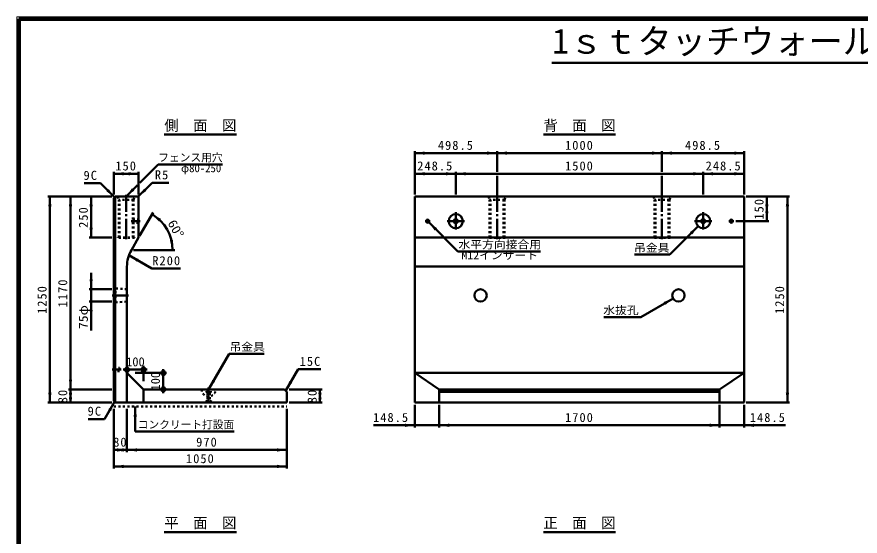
# Model space of a CAD drawing. Units: millimetres, scale not verified, with parts at other scales. Extents: x 100 to 4105, y 100 to 2870.
# Drawn here: x 100 to 2145, y 1611 to 2870 of the extents above; entities that cross this region are included whole.
import ezdxf
from ezdxf.enums import TextEntityAlignment as Align

# ---------------------------------------------------------------- set-up
doc = ezdxf.new("R2010")
doc.units = ezdxf.units.MM
doc.header["$LTSCALE"] = 5
doc.linetypes.add('USER2', pattern=[13.4, 10, -1.2, 1, -1.2])
doc.linetypes.add('USER3', pattern=[2.2, 1, -1.2])
doc.layers.add('V-nasSTD', color=7, linetype='Continuous', lineweight=50)
doc.styles.add('ＭＳ ゴシック', font='')
doc.styles.get('ＭＳ ゴシック').set_extended_font_data('MS Gothic')

msp = doc.modelspace()

# ---------------------------------------------------------------- hatches: boundary and pattern name
at = {"layer": 'V-nasSTD'}
for points in [[(1089.096, 2539.569), (1089.096, 2535.569), (1065.096, 2539.569), (1089.096, 2543.569)], [(1240.496, 2539.569), (1240.496, 2543.569), (1264.496, 2539.569), (1240.496, 2535.569)], [(1288.496, 2539.569), (1288.496, 2535.569), (1264.496, 2539.569), (1288.496, 2543.569)], [(1640.496, 2539.569), (1640.496, 2543.569), (1664.496, 2539.569), (1640.496, 2535.569)], [(1688.496, 2539.569), (1688.496, 2535.569), (1664.496, 2539.569), (1688.496, 2543.569)], [(1839.896, 2539.569), (1839.896, 2543.569), (1863.896, 2539.569), (1839.896, 2535.569)], [(359.096, 2489.569), (359.096, 2485.569), (335.096, 2489.569), (359.096, 2493.569)], [(371.096, 2489.569), (371.096, 2493.569), (395.096, 2489.569), (371.096, 2485.569)], [(1089.096, 2489.569), (1089.096, 2485.569), (1065.096, 2489.569), (1089.096, 2493.569)], [(1140.496, 2489.569), (1140.496, 2493.569), (1164.496, 2489.569), (1140.496, 2485.569)], [(1188.496, 2489.569), (1188.496, 2485.569), (1164.496, 2489.569), (1188.496, 2493.569)], [(1740.496, 2489.569), (1740.496, 2493.569), (1764.496, 2489.569), (1740.496, 2485.569)], [(1788.496, 2489.569), (1788.496, 2485.569), (1764.496, 2489.569), (1788.496, 2493.569)], [(1839.896, 2489.569), (1839.896, 2493.569), (1863.896, 2489.569), (1839.896, 2485.569)], [(382.067, 2451.539), (384.895, 2448.711), (365.096, 2434.569), (379.238, 2454.368)], [(180.096, 2410.569), (176.096, 2410.569), (180.096, 2434.569), (184.096, 2410.569)], [(230.096, 2410.569), (226.096, 2410.569), (230.096, 2434.569), (234.096, 2410.569)], [(280.096, 2410.569), (276.096, 2410.569), (280.096, 2434.569), (284.096, 2410.569)], [(319.926, 2449.739), (322.754, 2452.568), (336.896, 2432.769), (317.097, 2446.911)], [(411.481, 2450.954), (414.309, 2448.125), (394.51, 2433.983), (408.653, 2453.782)], [(1918.896, 2410.569), (1914.896, 2410.569), (1918.896, 2434.569), (1922.896, 2410.569)], [(1968.896, 2410.569), (1964.896, 2410.569), (1968.896, 2434.569), (1972.896, 2410.569)], [(1918.896, 2398.569), (1922.896, 2398.569), (1918.896, 2374.569), (1914.896, 2398.569)], [(447.099, 2376.952), (444.718, 2373.738), (427.814, 2391.238), (449.48, 2380.166)], [(280.096, 2358.569), (284.096, 2358.569), (280.096, 2334.569), (276.096, 2358.569)], [(1115.954, 2354.911), (1118.782, 2357.74), (1098.983, 2371.882), (1113.125, 2352.083)], [(1735.363, 2345.436), (1732.535, 2348.264), (1752.334, 2362.407), (1738.192, 2342.608)], [(475.085, 2328.48), (471.111, 2328.025), (477.814, 2304.635), (479.059, 2328.935)], [(392.619, 2279.758), (390.619, 2276.294), (371.834, 2291.758), (394.619, 2283.222)], [(280.096, 2233.569), (284.096, 2233.569), (280.096, 2209.569), (276.096, 2233.569)], [(280.096, 2155.569), (276.096, 2155.569), (280.096, 2179.569), (284.096, 2155.569)], [(1670.721, 2175.069), (1668.721, 2178.533), (1691.506, 2187.069), (1672.721, 2171.605)], [(230.096, 1990.569), (234.096, 1990.569), (230.096, 1966.569), (226.096, 1990.569)], [(577.096, 1987.353), (580.56, 1985.353), (565.096, 1966.569), (573.632, 1989.353)], [(764.096, 1984.353), (767.56, 1982.353), (752.096, 1963.569), (760.632, 1986.353)], [(230.096, 1942.569), (226.096, 1942.569), (230.096, 1966.569), (234.096, 1942.569)], [(835.096, 1942.569), (831.096, 1942.569), (835.096, 1966.569), (839.096, 1942.569)], [(180.096, 1958.569), (184.096, 1958.569), (180.096, 1934.569), (176.096, 1958.569)], [(230.096, 1958.569), (234.096, 1958.569), (230.096, 1934.569), (226.096, 1958.569)], [(835.096, 1958.569), (839.096, 1958.569), (835.096, 1934.569), (831.096, 1958.569)], [(1968.896, 1958.569), (1972.896, 1958.569), (1968.896, 1934.569), (1964.896, 1958.569)], [(324.896, 1915.584), (321.432, 1917.584), (336.896, 1936.369), (328.36, 1913.584)], [(387.096, 1900.769), (383.096, 1900.769), (387.096, 1924.769), (391.096, 1900.769)], [(1041.096, 1879.569), (1041.096, 1883.569), (1065.096, 1879.569), (1041.096, 1875.569)], [(1148.496, 1879.569), (1148.496, 1875.569), (1124.496, 1879.569), (1148.496, 1883.569)], [(1780.496, 1879.569), (1780.496, 1883.569), (1804.496, 1879.569), (1780.496, 1875.569)], [(1887.896, 1879.569), (1887.896, 1875.569), (1863.896, 1879.569), (1887.896, 1883.569)], [(359.096, 1819.769), (359.096, 1815.769), (335.096, 1819.769), (359.096, 1823.769)], [(343.096, 1819.769), (343.096, 1823.769), (367.096, 1819.769), (343.096, 1815.769)], [(391.096, 1819.769), (391.096, 1815.769), (367.096, 1819.769), (391.096, 1823.769)], [(731.096, 1819.769), (731.096, 1823.769), (755.096, 1819.769), (731.096, 1815.769)], [(359.096, 1779.769), (359.096, 1775.769), (335.096, 1779.769), (359.096, 1783.769)], [(731.096, 1779.769), (731.096, 1783.769), (755.096, 1779.769), (731.096, 1775.769)]]:
    msp.add_hatch(color=256, dxfattribs=at).paths.add_polyline_path(points)

# ---------------------------------------------------------------- linework, layer by layer
at = {"layer": 'V-nasSTD', "lineweight": 100}
for p, q in [((105, 2865), (105, 105)), ((4100, 2865), (105, 2865))]:
    msp.add_line(p, q, dxfattribs=at)
at = {"layer": 'V-nasSTD'}
for p, q in [((1397.476, 2758.465), (2807.524, 2758.465)), ((457.596, 2584.569), (632.596, 2584.569)), ((1376.996, 2584.569), (1551.996, 2584.569)), ((1065.096, 2544.569), (1065.096, 2439.569)), ((1065.096, 2539.569), (1264.496, 2539.569)), ((1264.496, 2544.569), (1264.496, 2494.569)), ((1264.496, 2539.569), (1664.496, 2539.569)), ((1664.496, 2544.569), (1664.496, 2494.569)), ((1664.496, 2539.569), (1863.896, 2539.569)), ((1863.896, 2544.569), (1863.896, 2439.569)), ((397.925, 2467.397), (442.878, 2512.351)), ((442.878, 2512.351), (598.878, 2512.351)), ((335.096, 2494.569), (335.096, 2439.569)), ((395.096, 2489.569), (335.096, 2489.569)), ((395.096, 2494.569), (395.096, 2439.569)), ((1065.096, 2489.569), (1164.496, 2489.569)), ((1164.496, 2494.569), (1164.496, 2439.569)), ((1164.496, 2489.569), (1764.496, 2489.569)), ((1264.496, 2484.569), (1264.496, 2439.569)), ((1664.496, 2484.569), (1664.496, 2439.569)), ((1764.496, 2494.569), (1764.496, 2439.569)), ((1764.496, 2489.569), (1863.896, 2489.569)), ((302.955, 2466.71), (262.955, 2466.71)), ((336.896, 2432.769), (302.955, 2466.71)), ((392.268, 2461.74), (365.096, 2434.569)), ((394.51, 2433.983), (428.452, 2467.924)), ((428.452, 2467.924), (468.452, 2467.924)), ((330.096, 2434.569), (175.096, 2434.569)), ((180.096, 2434.569), (180.096, 1934.569)), ((230.096, 2434.569), (230.096, 1966.569)), ((280.096, 2434.569), (280.096, 2334.569)), ((338.696, 2434.569), (335.096, 2430.969)), ((338.696, 2434.569), (338.696, 1934.569)), ((393.096, 2434.569), (338.696, 2434.569)), ((1065.096, 2434.569), (1065.096, 1934.569)), ((1863.896, 2434.569), (1065.096, 2434.569)), ((1863.896, 1934.569), (1863.896, 2434.569)), ((1973.896, 2434.569), (1868.896, 2434.569)), ((1918.896, 2434.569), (1918.896, 2374.569)), ((1968.896, 2434.569), (1968.896, 1934.569)), ((335.096, 2430.969), (335.096, 1938.169)), ((395.096, 2432.569), (395.096, 2334.569)), ((430.314, 2395.568), (397.614, 2338.93)), ((1923.896, 2374.569), (1843.896, 2374.569)), ((1098.983, 2371.882), (1169.694, 2301.171)), ((1752.334, 2362.407), (1683.261, 2293.333)), ((330.096, 2334.569), (275.096, 2334.569)), ((395.096, 2334.569), (377.814, 2304.635)), ((1863.896, 2334.569), (1065.096, 2334.569)), ((371.834, 2291.758), (427.26, 2259.758)), ((382.814, 2304.635), (482.814, 2304.635)), ((1169.694, 2301.171), (1369.694, 2301.171)), ((1683.261, 2293.333), (1598.261, 2293.333)), ((367.096, 2264.635), (367.096, 1934.569)), ((427.26, 2259.758), (497.26, 2259.758)), ((1065.096, 2264.635), (1863.896, 2264.635)), ((280.096, 2249.569), (280.096, 2209.569)), ((275.096, 2209.569), (330.096, 2209.569)), ((280.096, 2209.569), (280.096, 2179.569)), ((275.096, 2179.569), (330.096, 2179.569)), ((280.096, 2179.569), (280.096, 2109.569)), ((1691.506, 2187.069), (1613.564, 2142.069)), ((1523.564, 2142.069), (1613.564, 2142.069)), ((565.096, 1966.569), (615.096, 2053.171)), ((615.096, 2053.171), (700.096, 2053.171)), ((416.096, 2014.569), (358.096, 2014.569)), ((367.096, 2006.569), (407.096, 1966.569)), ((387.096, 2006.569), (463.096, 2006.569)), ((407.096, 2023.569), (407.096, 1986.569)), ((455.096, 2015.569), (455.096, 1957.569)), ((752.096, 1963.569), (782.096, 2015.53)), ((782.096, 2015.53), (837.096, 2015.53)), ((1065.096, 2006.569), (1863.896, 2006.569)), ((1065.096, 2006.569), (1124.496, 1966.569)), ((1804.496, 1966.569), (1863.896, 2006.569)), ((330.096, 1966.569), (225.096, 1966.569)), ((230.096, 1966.569), (230.096, 1934.569)), ((407.096, 1966.569), (749.096, 1966.569)), ((407.096, 1934.569), (407.096, 1966.569)), ((749.096, 1966.569), (755.096, 1960.569)), ((840.096, 1966.569), (760.096, 1966.569)), ((835.096, 1966.569), (835.096, 1934.569)), ((1124.496, 1966.569), (1804.496, 1966.569)), ((1124.496, 1934.569), (1124.496, 1966.569)), ((1804.496, 1934.569), (1804.496, 1966.569)), ((755.096, 1934.569), (755.096, 1960.569)), ((1124.496, 1960.569), (1804.496, 1960.569)), ((330.096, 1934.569), (175.096, 1934.569)), ((336.896, 1936.369), (312.896, 1894.8)), ((335.096, 1938.169), (338.696, 1934.569)), ((338.696, 1934.569), (755.096, 1934.569)), ((387.096, 1864.769), (387.096, 1924.769)), ((840.096, 1934.569), (760.096, 1934.569)), ((1065.096, 1934.569), (1863.896, 1934.569)), ((1065.096, 1929.569), (1065.096, 1874.569)), ((1124.496, 1929.569), (1124.496, 1874.569)), ((1804.496, 1929.569), (1804.496, 1874.569)), ((1863.896, 1929.569), (1863.896, 1874.569)), ((1973.896, 1934.569), (1868.896, 1934.569)), ((335.096, 1774.769), (335.096, 1919.769)), ((367.096, 1814.769), (367.096, 1919.769)), ((755.096, 1774.769), (755.096, 1919.769)), ((312.896, 1894.8), (272.896, 1894.8)), ((387.096, 1864.769), (627.096, 1864.769)), ((1065.096, 1879.569), (965.096, 1879.569)), ((1124.496, 1879.569), (1065.096, 1879.569)), ((1124.496, 1879.569), (1804.496, 1879.569)), ((1804.496, 1879.569), (1863.896, 1879.569)), ((1863.896, 1879.569), (1963.896, 1879.569)), ((367.096, 1819.769), (335.096, 1819.769)), ((755.096, 1819.769), (367.096, 1819.769)), ((755.096, 1779.769), (335.096, 1779.769)), ((457.596, 1620.769), (632.596, 1620.769)), ((1376.996, 1620.769), (1551.996, 1620.769))]:
    msp.add_line(p, q, dxfattribs=at)
at = {"layer": 'V-nasSTD', "linetype": 'USER3'}
for p, q in [((344.096, 2434.569), (347.096, 2426.569)), ((383.096, 2426.569), (386.096, 2434.569)), ((1243.496, 2434.569), (1246.496, 2426.569)), ((1282.496, 2426.569), (1285.496, 2434.569)), ((1643.496, 2434.569), (1646.496, 2426.569)), ((1682.496, 2426.569), (1685.496, 2434.569)), ((347.096, 2334.569), (347.096, 2426.569)), ((383.096, 2426.569), (347.096, 2426.569)), ((349.096, 2334.569), (349.096, 2426.569)), ((381.096, 2334.569), (381.096, 2426.569)), ((383.096, 2334.569), (383.096, 2426.569)), ((1246.496, 2334.569), (1246.496, 2426.569)), ((1282.496, 2426.569), (1246.496, 2426.569)), ((1248.496, 2334.569), (1248.496, 2426.569)), ((1280.496, 2334.569), (1280.496, 2426.569)), ((1282.496, 2334.569), (1282.496, 2426.569)), ((1646.496, 2334.569), (1646.496, 2426.569)), ((1682.496, 2426.569), (1646.496, 2426.569)), ((1648.496, 2334.569), (1648.496, 2426.569)), ((1680.496, 2334.569), (1680.496, 2426.569)), ((1682.496, 2334.569), (1682.496, 2426.569)), ((381.096, 2370.569), (381.096, 2378.569)), ((381.096, 2378.569), (395.096, 2378.569)), ((395.096, 2370.569), (381.096, 2370.569)), ((385.096, 2334.569), (345.096, 2334.569)), ((345.096, 2333.769), (345.096, 2334.569)), ((385.096, 2333.769), (345.096, 2333.769)), ((385.096, 2333.769), (385.096, 2334.569)), ((1284.496, 2334.569), (1244.496, 2334.569)), ((1244.496, 2333.769), (1244.496, 2334.569)), ((1284.496, 2333.769), (1244.496, 2333.769)), ((1280.496, 2334.569), (1248.496, 2334.569)), ((1284.496, 2333.769), (1284.496, 2334.569)), ((1684.496, 2334.569), (1644.496, 2334.569)), ((1644.496, 2333.769), (1644.496, 2334.569)), ((1684.496, 2333.769), (1644.496, 2333.769)), ((1680.496, 2334.569), (1648.496, 2334.569)), ((1680.496, 2334.569), (1648.496, 2334.569)), ((1684.496, 2333.769), (1684.496, 2334.569)), ((339.096, 2211.569), (335.096, 2215.169)), ((367.096, 2209.569), (339.096, 2211.569)), ((339.096, 2177.569), (339.096, 2211.569)), ((339.096, 2177.569), (335.096, 2173.969)), ((339.096, 2177.569), (367.096, 2179.569)), ((335.096, 2018.569), (349.096, 2018.569)), ((349.096, 2010.569), (335.096, 2010.569)), ((349.096, 2018.569), (349.096, 2010.569)), ((560.096, 1962.569), (570.096, 1962.569)), ((560.096, 1962.569), (560.096, 1959.769)), ((560.096, 1959.769), (562.296, 1958.569)), ((560.096, 1959.769), (570.096, 1959.769)), ((562.296, 1958.569), (562.296, 1938.569)), ((562.296, 1958.569), (567.896, 1958.569)), ((567.896, 1958.569), (570.096, 1959.769)), ((567.896, 1958.569), (567.896, 1938.569)), ((570.096, 1962.569), (570.096, 1959.769)), ((335.096, 1924.769), (755.096, 1924.769)), ((558.096, 1936.569), (562.296, 1938.569)), ((558.096, 1936.569), (558.096, 1935.369)), ((558.096, 1936.569), (572.096, 1936.569)), ((558.096, 1935.369), (572.096, 1935.369)), ((562.296, 1938.569), (567.896, 1938.569)), ((567.896, 1938.569), (572.096, 1936.569)), ((572.096, 1936.569), (572.096, 1935.369))]:
    msp.add_line(p, q, dxfattribs=at)
at = {"layer": 'V-nasSTD', "linetype": 'USER2'}
for p, q in [((365.096, 2330.569), (365.096, 2438.569)), ((1264.496, 2330.569), (1264.496, 2438.569)), ((1664.496, 2330.569), (1664.496, 2438.569)), ((1164.496, 2396.369), (1164.496, 2353.969)), ((1764.496, 2396.369), (1764.496, 2353.969)), ((377.096, 2374.569), (399.096, 2374.569)), ((1090.296, 2374.569), (1102.296, 2374.569)), ((1096.296, 2368.569), (1096.296, 2380.569)), ((1143.296, 2374.569), (1185.696, 2374.569)), ((1743.296, 2374.569), (1785.696, 2374.569)), ((1826.696, 2374.569), (1838.696, 2374.569)), ((1832.696, 2368.569), (1832.696, 2380.569)), ((371.096, 2194.569), (331.096, 2194.569)), ((353.096, 2014.569), (331.096, 2014.569)), ((565.096, 1971.569), (565.096, 1941.569))]:
    msp.add_line(p, q, dxfattribs=at)
at = {"layer": 'V-nasSTD', "lineweight": 13}
msp.add_lwpolyline([(100, 100), (100, 2870), (4105, 2870), (4105, 100)], close=True, dxfattribs=at)
at = {"layer": 'V-nasSTD'}
for centre, radius in [((1096.296, 2374.569), 3.8), ((1096.296, 2374.569), 2.4), ((1096.296, 2374.569), 2), ((1164.496, 2374.569), 17.2), ((1164.496, 2374.569), 5), ((1764.496, 2374.569), 17.2), ((1764.496, 2374.569), 5), ((1832.696, 2374.569), 3.8), ((1832.696, 2374.569), 2.4), ((1832.696, 2374.569), 2), ((1224.496, 2194.569), 15), ((1704.496, 2194.569), 15), ((367.096, 2014.569), 5), ((407.096, 2014.569), 5), ((455.096, 2006.569), 5), ((455.096, 1966.569), 5)]:
    msp.add_circle(centre, radius, dxfattribs=at)
for centre, radius, start, end in [((393.096, 2432.569), 2, 0, 90), ((377.814, 2304.635), 100, 0, 60), ((447.096, 2264.635), 80, 150, 180)]:
    msp.add_arc(centre, radius, start, end, dxfattribs=at)
at = {"layer": 'V-nasSTD', "linetype": 'USER3'}
msp.add_arc((565.096, 1966.569), 17.2, 180, 0, dxfattribs=at)

# ---------------------------------------------------------------- texts
at = {"layer": 'V-nasSTD', "style": 'ＭＳ ゴシック'}
for s, height, p in [('1ｓｔタッチウォール(Ｆ型)  Ｈ=1250', 60.81, (2102.5, 2841.409)), ('側\u3000面\u3000図', 25.66, (545.096, 2619.569)), ('背\u3000面\u3000図', 25.66, (1464.496, 2619.569)), ('フェンス用穴', 19.06, (520.878, 2538.351)), ('φ80-250', 19.06, (546.878, 2512.351)), ('100', 21.99, (387.596, 2044.569)), ('コンクリート打設面', 19.06, (510.125, 1890.769)), ('平\u3000面\u3000図', 25.66, (545.096, 1655.769)), ('正\u3000面\u3000図', 25.66, (1464.496, 1655.769))]:
    msp.add_text(s, height=height, dxfattribs=at).set_placement(p, align=Align.TOP_CENTER)
at = {"layer": 'V-nasSTD', "style": 'ＭＳ ゴシック', "width": 1.1}
for s, rotation, p in [('60°', 300, (495.148, 2361.408)), ('75φ', 90, (250.096, 2142.069))]:
    msp.add_text(s, height=21.99, rotation=rotation, dxfattribs=at).set_placement(p, align=Align.TOP_CENTER)
for s, p in [('水平方向接合用', (1271.194, 2327.171)), ('吊金具', (1639.761, 2319.333)), ('M12インサート', (1271.194, 2301.171)), ('水抜孔', (1565.064, 2168.069)), ('吊金具', (658.596, 2079.171))]:
    msp.add_text(s, height=19.06, dxfattribs=at).set_placement(p, align=Align.TOP_CENTER)
at = {"layer": 'V-nasSTD', "style": 'ＭＳ ゴシック'}
msp.add_text('100', height=21.99, rotation=90, dxfattribs=at).set_placement((425.096, 1986.569), align=Align.TOP_CENTER)
at = {"layer": 'V-nasSTD', "char_height": 21.99, "attachment_point": 2, "style": 'ＭＳ ゴシック'}
for s, insert in [('\\T1.17;498.5', (1164.796, 2569.569)), ('\\T1.17;1000', (1464.496, 2569.569)), ('\\T1.17;498.5', (1764.196, 2569.569)), ('\\T1.17;150', (365.096, 2519.569)), ('\\T1.17;248.5', (1114.796, 2519.569)), ('\\T1.17;1500', (1464.496, 2519.569)), ('\\T1.17;248.5', (1814.196, 2519.569)), ('\\T1.17;9C', (279.205, 2496.71)), ('\\T1.17;R5', (452.202, 2497.924)), ('\\T1.17;R200', (463.51, 2289.758)), ('\\T1.17;15C', (812.096, 2045.53)), ('\\T1.17;9C', (289.146, 1924.8)), ('\\T1.17;148.5', (1007.596, 1909.569)), ('\\T1.17;1700', (1464.496, 1909.569)), ('\\T1.17;148.5', (1921.396, 1909.569)), ('\\T1.17;80', (351.096, 1849.769)), ('\\T1.17;970', (561.096, 1849.769)), ('\\T1.17;1050', (545.096, 1809.769))]:
    msp.add_mtext(s, dxfattribs=dict(at, insert=insert))
at = {"layer": 'V-nasSTD', "char_height": 21.99, "attachment_point": 2, "rotation": 90, "style": 'ＭＳ ゴシック'}
for s, insert in [('\\T1.17;150', (1888.896, 2404.569)), ('\\T1.17;250', (250.096, 2384.569)), ('\\T1.17;1170', (200.096, 2200.569)), ('\\T1.17;1250', (150.096, 2184.569)), ('\\T1.17;1250', (1938.896, 2184.569)), ('\\T1.17;80', (200.096, 1950.568)), ('\\T1.17;80', (805.096, 1950.568))]:
    msp.add_mtext(s, dxfattribs=dict(at, insert=insert))

doc.saveas('drawing.dxf')
